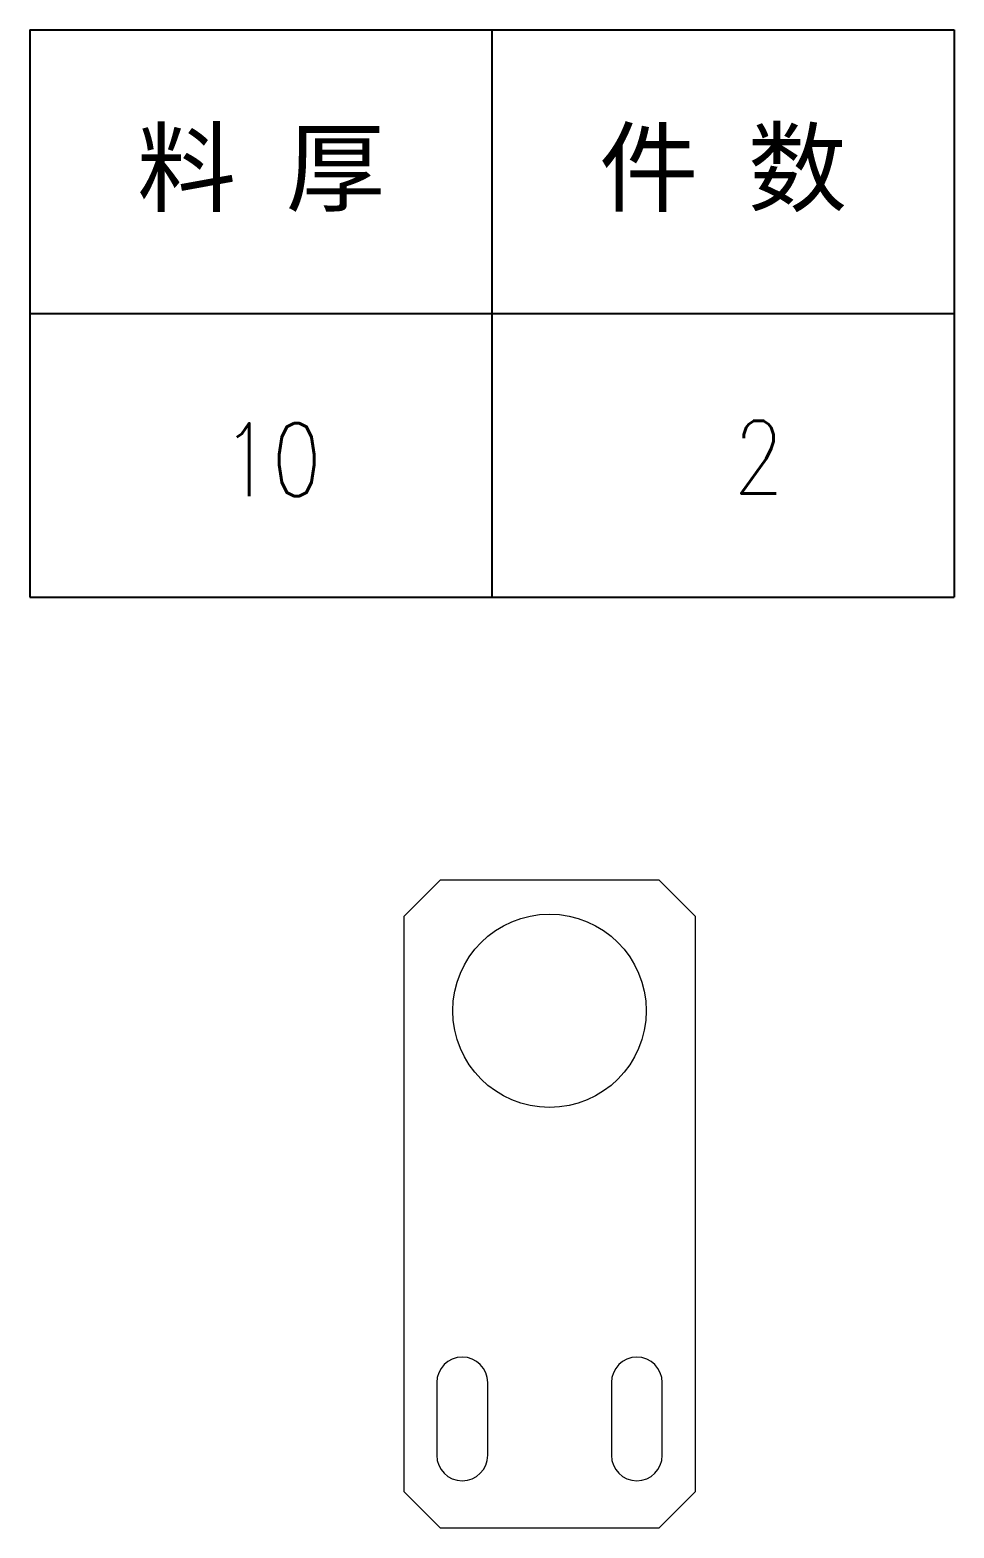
# Model space of a CAD drawing. Header units: millimetres. Extents: x -36 to 210, y 0 to 721.
# Drawn here: x -35.5 to 91.5, y 514.8 to 720.8 of the extents above; entities that cross this region are included whole.
import ezdxf
from ezdxf.enums import TextEntityAlignment as Align

# ---------------------------------------------------------------- set-up
doc = ezdxf.new("R2010")
doc.units = ezdxf.units.MM
doc.styles.add('DIM', font='romans.shx', dxfattribs={"width": 0.8, "bigfont": 'bigfont.shx'})

# ---------------------------------------------------------------- blocks, each defined once
blk = doc.blocks.new('*T12')
at = {"color": 0, "linetype": 'ByBlock', "lineweight": -2, "transparency": 16777216}
for p, q in [((0, 0), (127, 0)), ((0, 0), (0, -78)), ((63.5, 0), (63.5, -78)), ((127, 0), (127, -78)), ((0, -39), (127, -39)), ((0, -78), (127, -78))]:
    blk.add_line(p, q, dxfattribs=at)
at = {"color": 0, "transparency": 16777216, "char_height": 10, "width": 60.5, "attachment_point": 5}
for s, insert in [('{\\fSimSun|b0|i0|c134|p2;料 厚}', (31.75, -19.5)), ('{\\fSimSun|b0|i0|c134|p2;件 数}', (95.25, -19.5))]:
    blk.add_mtext(s, dxfattribs=dict(at, insert=insert))
blk = doc.blocks.new('拆图参数')
blk.add_blockref('*T12', (-63.5, 78))
at = {"style": 'DIM', "width": 0.8}
blk.add_attdef('6', text='', height=10, dxfattribs=at).set_placement((-37.13, 18.91), align=Align.MIDDLE_LEFT)
blk.add_attdef('1', text='', height=10, dxfattribs=at).set_placement((36.65, 19.27), align=Align.MIDDLE_CENTER)

msp = doc.modelspace()

# ---------------------------------------------------------------- linework, layer by layer
at = {"lineweight": 18}
for p, q in [((15.897, 598.931), (20.897, 603.931)), ((20.897, 603.931), (50.897, 603.931)), ((50.897, 603.931), (55.897, 598.931)), ((15.897, 519.801), (15.897, 598.931)), ((55.897, 598.931), (55.897, 519.801)), ((20.397, 534.801), (20.397, 524.801)), ((27.397, 524.801), (27.397, 534.801)), ((44.397, 534.801), (44.397, 524.801)), ((51.397, 524.801), (51.397, 534.801)), ((15.897, 519.801), (20.897, 514.801)), ((50.897, 514.801), (55.897, 519.801)), ((50.897, 514.801), (20.897, 514.801))]:
    msp.add_line(p, q, dxfattribs=at)
msp.add_circle((35.897, 585.931), 13.295, dxfattribs=at)
for centre, start, end in [((23.897, 534.801), 0, 180), ((47.897, 534.801), 360, 180), ((23.897, 524.801), 180, 360), ((47.897, 524.801), 180, 0)]:
    msp.add_arc(centre, 3.5, start, end, dxfattribs=at)

# ---------------------------------------------------------------- block references
msp.add_blockref('拆图参数', (27.99, 642.797), dxfattribs=at).add_auto_attribs({'1': '2', '6': '10'})

doc.saveas('drawing.dxf')
